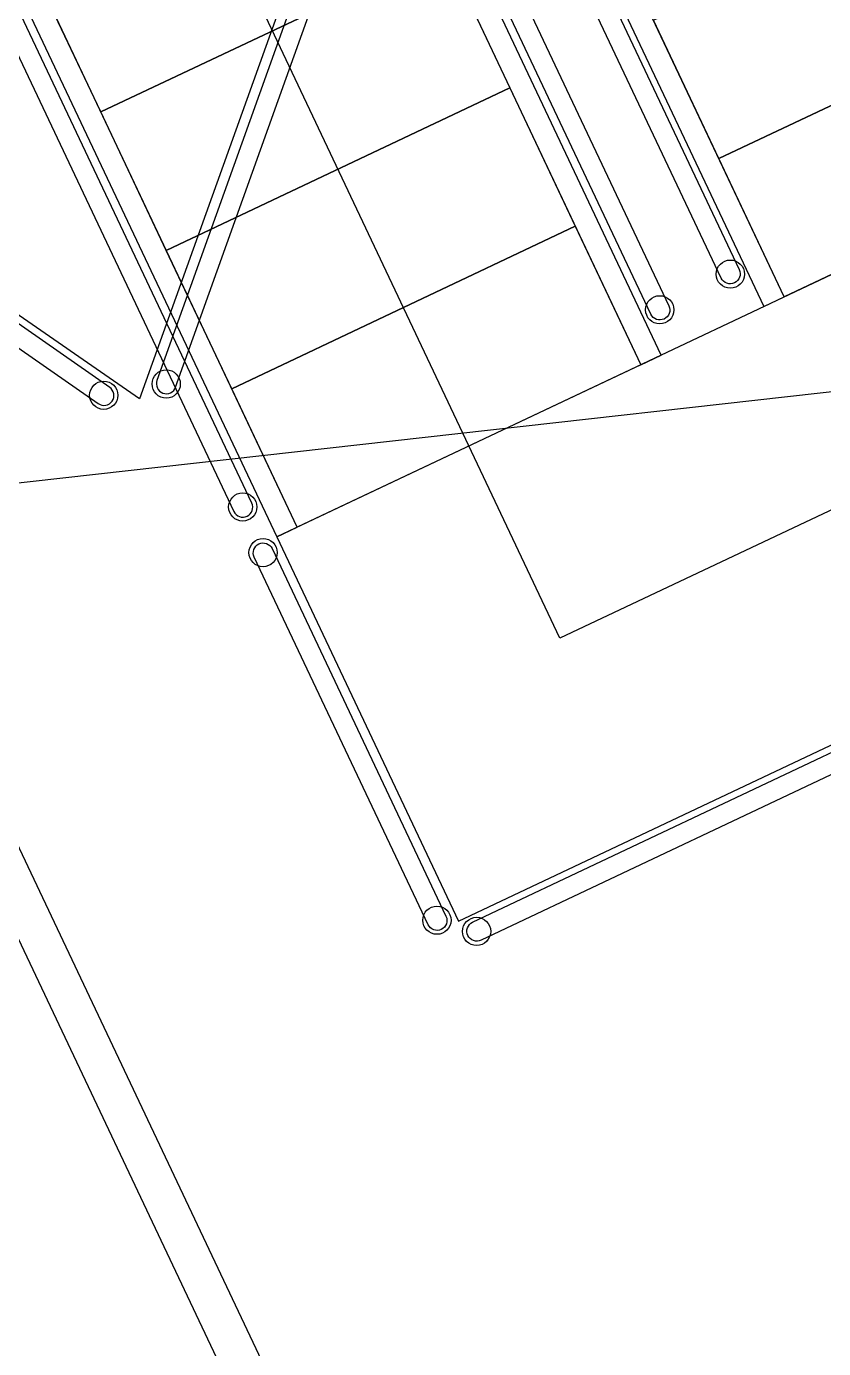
# Model space of a CAD drawing. Extents: x -115306 to 97263, y 46189 to 262006.
# Drawn here: x -25632 to -24227, y 79183 to 81514 of the extents above; entities that cross this region are included whole.
import ezdxf

# ---------------------------------------------------------------- set-up
doc = ezdxf.new("R2010")
doc.units = 0
doc.header["$LTSCALE"] = 508
doc.layers.add('INSTALACION_NUEVA', color=7, linetype='CONTINUOUS')
doc.layers.add('muro', color=80, linetype='CONTINUOUS')

# ---------------------------------------------------------------- blocks, each defined once
blk = doc.blocks.new('*U3356')
at = {"layer": 'INSTALACION_NUEVA', "color": 7, "linetype": 'Continuous'}
blk.add_lwpolyline([(-12408.8, -13594.5), (-15374.1, -7324.3), (-15437.4, -7354.2), (-12472.1, -13624.4)], close=True, dxfattribs=at)
blk = doc.blocks.new('*U3449')
at = {"layer": 'INSTALACION_NUEVA', "color": 4, "linetype": 'Continuous'}
blk.add_lwpolyline([(-14850, -7297.4), (-14848.4, -7294.4), (-14847.2, -7291.2), (-14846.9, -7287.8), (-14847.1, -7284.4), (-14848.1, -7281.1), (-14849.7, -7278.1), (-14851.8, -7275.3), (-14854.3, -7273.1), (-15442.6, -6863.2), (-15445.7, -6861.6), (-15448.9, -6860.5), (-15452.3, -6860.1), (-15455.8, -6860.4), (-15459.1, -6861.3), (-15462.1, -6862.8), (-15464.8, -6864.9), (-15467, -6867.6), (-15468.7, -6870.5), (-15469.8, -6873.8), (-15470.2, -6877.3), (-15469.9, -6880.7), (-15469, -6884), (-15467.4, -6887), (-15465.3, -6889.7), (-15462.7, -6891.9), (-14874.4, -7301.8), (-14871.4, -7303.5), (-14868.1, -7304.6), (-14864.7, -7305), (-14861.3, -7304.7), (-14858.1, -7303.8), (-14854.9, -7302.2), (-14852.3, -7300)], close=True, dxfattribs=at)
for centre in [(-15453.1, -6877.3), (-14864.8, -7287.1)]:
    blk.add_circle(centre, 24.9, dxfattribs=at)
blk = doc.blocks.new('*U3450')
at = {"layer": 'INSTALACION_NUEVA', "color": 4, "linetype": 'Continuous'}
blk.add_lwpolyline([(-14338.5, -6123.9), (-14341.3, -6122), (-14344.3, -6120.4), (-14347.7, -6119.7), (-14351.1, -6119.4), (-14354.5, -6120), (-14357.6, -6121.1), (-14360.6, -6122.9), (-14363.1, -6125.2), (-14365.2, -6127.9), (-14366.7, -6131), (-14771, -7260.9), (-14771.8, -7264.2), (-14772, -7267.6), (-14771.5, -7271), (-14770.3, -7274.3), (-14768.6, -7277.2), (-14766.3, -7279.7), (-14763.5, -7281.8), (-14760.4, -7283.2), (-14757.1, -7284.1), (-14753.7, -7284.3), (-14750.2, -7283.8), (-14747, -7282.6), (-14744.1, -7280.8), (-14741.5, -7278.5), (-14739.5, -7275.7), (-14738.1, -7272.6), (-14333.8, -6142.8), (-14332.9, -6139.5), (-14332.7, -6136.1), (-14333.2, -6132.7), (-14334.4, -6129.4), (-14336.1, -6126.6)], close=True, dxfattribs=at)
for centre in [(-14350.4, -6137.4), (-14754.7, -7267.2)]:
    blk.add_circle(centre, 24.9, dxfattribs=at)
blk = doc.blocks.new('*U3453')
at = {"layer": 'INSTALACION_NUEVA', "color": 4, "linetype": 'Continuous'}
blk.add_lwpolyline([(-15258.6, -6008.4), (-14367.7, -6081.5), (-14801.7, -7293.3), (-15538.2, -6783.5), (-15525.4, -6765.4), (-15481.7, -6696.9), (-15441.7, -6626.2), (-15405.2, -6553.7), (-15372.5, -6479.4), (-15343.6, -6403.5), (-15318.6, -6326.3), (-15297.5, -6247.8), (-15280.4, -6168.4), (-15267.4, -6088.3)], close=True, dxfattribs=at)
at = {"layer": 'INSTALACION_NUEVA', "color": 4}
for name in ['*U3450', '*U3449']:
    blk.add_blockref(name, (0, 0), dxfattribs=at)
blk = doc.blocks.new('*U3499')
at = {"layer": 'INSTALACION_NUEVA', "color": 4}
blk.add_blockref('*U3453', (0, 0), dxfattribs=at)
blk = doc.blocks.new('*U3344')
at = {"layer": 'INSTALACION_NUEVA', "color": 4, "linetype": 'Continuous'}
for points in [[(-13664.9, -7113.5), (-14934.7, -4428.6), (-14970.8, -4445.7), (-13701.1, -7130.6)], [(-15187.8, -4548.3), (-13918, -7233.2), (-13881.9, -7216.1), (-15151.6, -4531.2)], [(-15829.6, -4851.9), (-14559.9, -7536.8), (-14523.7, -7519.7), (-15793.5, -4834.8)], [(-14985.5, -6543.3), (-14379.8, -6256.9), (-14264.3, -6501), (-14870, -6787.4)], [(-13895.8, -6625.4), (-13290.1, -6338.9), (-13174.7, -6583), (-13780.4, -6869.4)], [(-14870, -6787.4), (-14264.3, -6501), (-14148.9, -6745.1), (-14754.6, -7031.5)], [(-13780.4, -6869.4), (-13174.7, -6583), (-13059.2, -6827.1), (-13664.9, -7113.5)], [(-14754.6, -7031.5), (-14148.9, -6745.1), (-14033.5, -6989.1), (-14639.2, -7275.6)], [(-12702.4, -7488), (-13023.1, -6810), (-14559.9, -7536.8), (-14239.2, -8214.8)], [(-14639.2, -7275.6), (-14033.5, -6989.1), (-13918, -7233.2), (-14523.7, -7519.7)]]:
    blk.add_lwpolyline(points, close=True, dxfattribs=at)
blk = doc.blocks.new('*U3348')
at = {"layer": 'INSTALACION_NUEVA', "color": 4, "linetype": 'Continuous'}
blk.add_lwpolyline([(-14957.4, -4500.9), (-13744.5, -7065.5), (-13743.3, -7068.7), (-13742.8, -7072.2), (-13743, -7075.6), (-13743.8, -7078.9), (-13745.2, -7082), (-13747.3, -7084.8), (-13749.9, -7087.1), (-13752.8, -7088.8), (-13756.1, -7090), (-13759.5, -7090.5), (-13762.9, -7090.4), (-13766.1, -7089.5), (-13769.3, -7088), (-13772, -7086), (-13774.3, -7083.4), (-13776.2, -7080.5), (-14989, -4515.9)], dxfattribs=at)
blk.add_circle((-13760.1, -7073.5), 24.9, dxfattribs=at)
blk = doc.blocks.new('*U3350')
at = {"layer": 'INSTALACION_NUEVA', "color": 4, "linetype": 'Continuous'}
blk.add_lwpolyline([(-14199.5, -8248.2), (-14202.7, -8249.3), (-14206.1, -8249.8), (-14209.5, -8249.6), (-14212.9, -8248.8), (-14216, -8247.4), (-14218.8, -8245.3), (-14221.1, -8242.8), (-14222.8, -8239.8), (-14224, -8236.6), (-14224.5, -8233.2), (-14224.4, -8229.7), (-14223.5, -8226.4), (-14222, -8223.3), (-14220, -8220.6), (-14217.4, -8218.3), (-14214.5, -8216.5), (-12722.9, -7511.1), (-12719.7, -7509.9), (-12716.2, -7509.4), (-12712.8, -7509.6), (-12709.5, -7510.4), (-12706.5, -7511.9), (-12703.6, -7513.9), (-12701.4, -7516.5), (-12699.6, -7519.4), (-12698.5, -7522.7), (-12697.9, -7526.1), (-12698.1, -7529.5), (-12698.9, -7532.7), (-12700.4, -7535.9), (-12702.4, -7538.6), (-12705, -7540.9), (-12707.9, -7542.7), (-14199.5, -8248.2)], close=True, dxfattribs=at)
for centre in [(-12715.8, -7527.1), (-14207.4, -8232.6)]:
    blk.add_circle(centre, 24.9, dxfattribs=at)
blk = doc.blocks.new('*U3351')
at = {"layer": 'INSTALACION_NUEVA', "color": 4, "linetype": 'Continuous'}
blk.add_lwpolyline([(-15094.3, -4537.6), (-13868.5, -7129.4), (-13867.4, -7132.6), (-13866.8, -7136), (-13867, -7139.4), (-13867.8, -7142.7), (-13869.3, -7145.8), (-13871.4, -7148.6), (-13874, -7150.8), (-13876.9, -7152.7), (-13880.1, -7153.7), (-13883.5, -7154.3), (-13886.9, -7154.1), (-13890.2, -7153.3), (-13893.3, -7151.8), (-13896, -7149.8), (-13898.4, -7147.2), (-13900.2, -7144.3), (-15125.9, -4552.5)], dxfattribs=at)
blk.add_circle((-13884.6, -7136.4), 24.9, dxfattribs=at)
blk = doc.blocks.new('*U3352')
at = {"layer": 'INSTALACION_NUEVA', "color": 4, "linetype": 'Continuous'}
blk.add_lwpolyline([(-15861.1, -4900.3), (-14635.4, -7492), (-14633.7, -7495), (-14631.4, -7497.5), (-14628.7, -7499.6), (-14625.5, -7501.1), (-14622.3, -7501.9), (-14618.7, -7502.1), (-14615.4, -7501.5), (-14612.1, -7500.4), (-14609.2, -7498.6), (-14606.6, -7496.3), (-14604.6, -7493.5), (-14603.2, -7490.5), (-14602.3, -7487.1), (-14602.2, -7483.7), (-14602.7, -7480.3), (-14603.8, -7477.1), (-15829.5, -4885.3)], dxfattribs=at)
blk.add_circle((-14619.8, -7484.1), 24.9, dxfattribs=at)
blk = doc.blocks.new('*U3353')
at = {"layer": 'INSTALACION_NUEVA', "color": 4, "linetype": 'Continuous'}
blk.add_lwpolyline([(-14599.5, -7572.5), (-14600.6, -7569.3), (-14601.1, -7565.9), (-14601, -7562.5), (-14600.1, -7559.1), (-14598.7, -7556), (-14596.7, -7553.3), (-14594.1, -7551), (-14591.2, -7549.2), (-14588, -7548.1), (-14584.6, -7547.6), (-14581.1, -7547.7), (-14577.8, -7548.6), (-14574.7, -7550.1), (-14571.9, -7552.1), (-14569.6, -7554.6), (-14567.9, -7557.6), (-14261.4, -8205.8), (-14260.2, -8209), (-14259.7, -8212.4), (-14259.8, -8215.8), (-14260.7, -8219.1), (-14262.1, -8222.2), (-14264.2, -8225), (-14266.8, -8227.2), (-14269.7, -8229.1), (-14272.9, -8230.1), (-14276.3, -8230.7), (-14279.8, -8230.5), (-14283, -8229.7), (-14286.1, -8228.2), (-14288.9, -8226.2), (-14291.2, -8223.6), (-14293, -8220.7), (-14599.5, -7572.5)], close=True, dxfattribs=at)
for centre in [(-14583.9, -7564.6), (-14277.4, -8212.8)]:
    blk.add_circle(centre, 24.9, dxfattribs=at)
blk = doc.blocks.new('*U3354')
at = {"layer": 'INSTALACION_NUEVA', "color": 4, "linetype": 'Continuous'}
for p, q in [((-14060.6, -7715.4), (-15490.6, -4691.6)), ((-13201.8, -7309.3), (-14060.6, -7715.4))]:
    blk.add_line(p, q, dxfattribs=at)
at = {"layer": 'INSTALACION_NUEVA', "color": 4}
for name in ['*U3344', '*U3348', '*U3351', '*U3352', '*U3350', '*U3353']:
    blk.add_blockref(name, (0, 0), dxfattribs=at)

msp = doc.modelspace()

# ---------------------------------------------------------------- linework, layer by layer
at = {"layer": 'muro', "linetype": 'Continuous'}
msp.add_line((-14230.24, 81990.17), (-28232.08, 80418.89), dxfattribs=at)

# ---------------------------------------------------------------- block references
at = {"layer": 'INSTALACION_NUEVA', "color": 4}
for name in ['*U3499', '*U3354']:
    msp.add_blockref(name, (-10630.95, 88151.12), dxfattribs=at)
at = {"layer": 'INSTALACION_NUEVA', "color": 7}
msp.add_blockref('*U3356', (-10630.95, 88151.12), dxfattribs=at)

doc.saveas('drawing.dxf')
